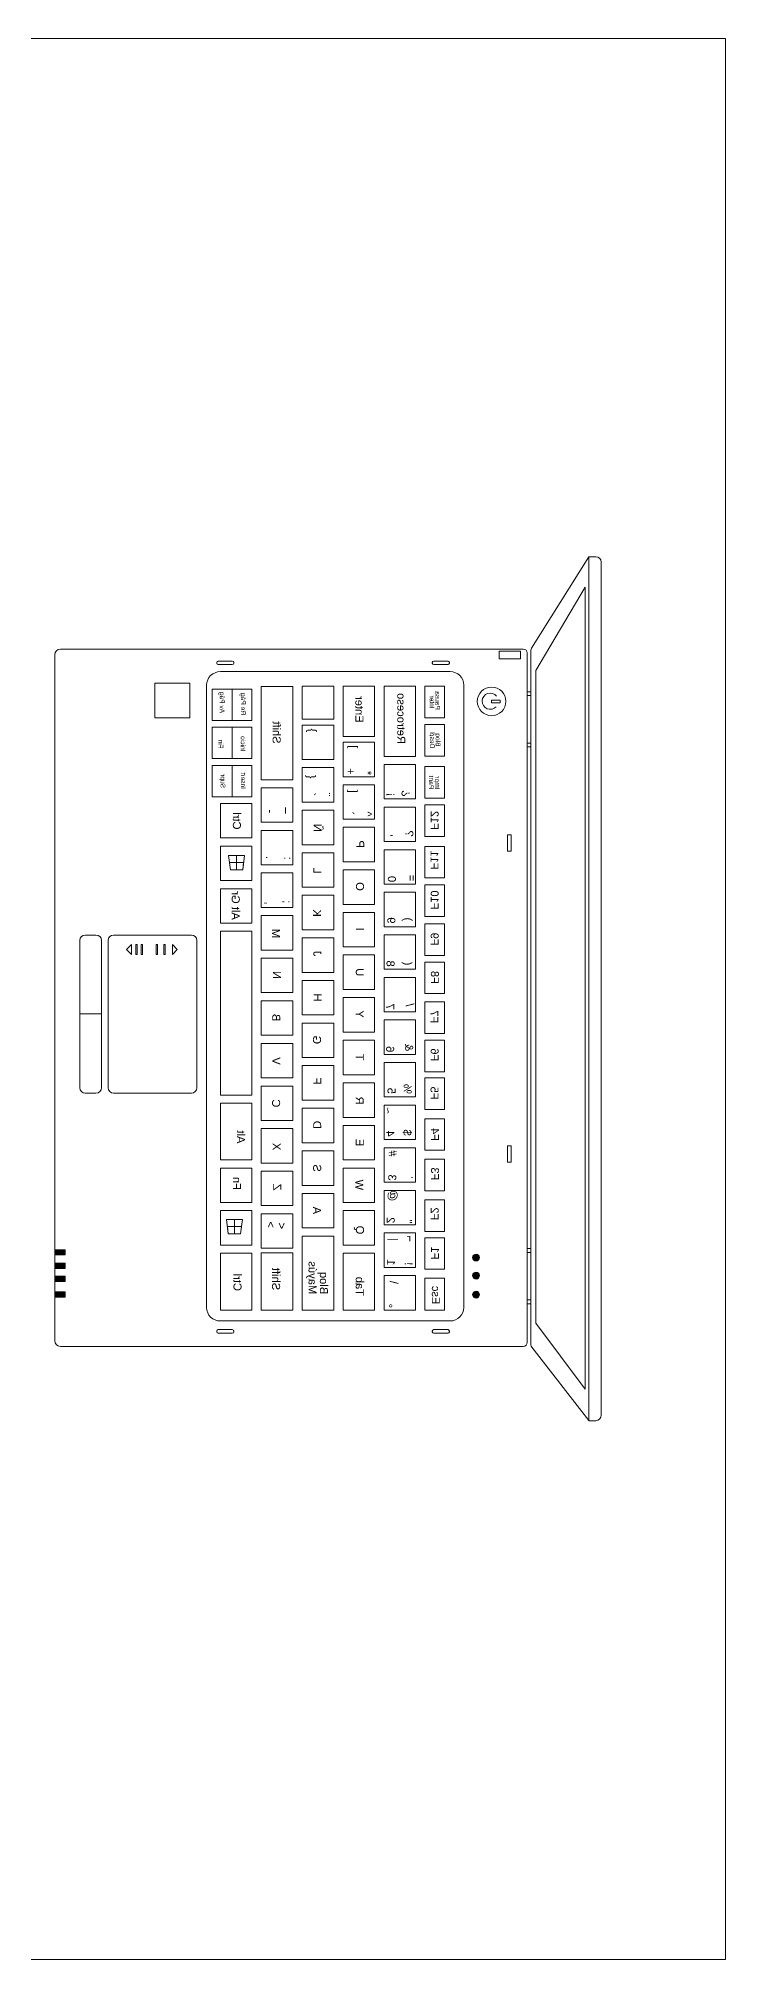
# Model space of a CAD drawing. Header units: metres. Extents: x 28 to 239, y -1 to 113.
# Drawn here: x 73.005 to 73.363, y 88.859 to 89.859 of the extents above; entities that cross this region are included whole.
import ezdxf

# ---------------------------------------------------------------- set-up
doc = ezdxf.new("R2010")
doc.units = ezdxf.units.M
doc.layers.add('Equipamiento SR', color=23, linetype='Continuous', lineweight=0)
doc.layers.add('GRAFO 0 BLANCO', color=7, linetype='Continuous', lineweight=0)
doc.layers.add('Mobiliario', color=7, linetype='Continuous', lineweight=0, true_color=0x7f7f7f)
doc.styles.get("Standard").update_dxf_attribs({"font": 'arial.ttf'})

# ---------------------------------------------------------------- blocks, each defined once
blk = doc.blocks.new('A$C25D713F6')
at = {"layer": 'GRAFO 0 BLANCO'}
h = blk.add_hatch(color=8, dxfattribs=at)
h.dxf.hatch_style = 1
h.set_gradient(color1=(0, 63, 255), color2=(0, 191, 255), tint=1, name='INVSPHERICAL')
edge = h.paths.add_edge_path()
edge.add_arc((0.0656, 0.2193), 0.00177, 0, 360)
h = blk.add_hatch(color=8, dxfattribs=at)
h.dxf.hatch_style = 1
h.set_gradient(color1=(255, 0, 0), color2=(255, 0, 127), tint=1, name='INVSPHERICAL')
edge = h.paths.add_edge_path()
edge.add_arc((0.0755, 0.2193), 0.00177, 0, 360)
h = blk.add_hatch(color=8, dxfattribs=at)
h.dxf.hatch_style = 1
h.set_gradient(color1=(255, 255, 127), color2=(191, 255, 0), tint=1, name='INVSPHERICAL')
edge = h.paths.add_edge_path()
edge.add_arc((0.0849, 0.2193), 0.00177, 0, 360)
h = blk.add_hatch(color=8, dxfattribs=at)
h.dxf.hatch_style = 1
h.set_gradient(color1=(255, 255, 0), color2=(127, 255, 0), tint=1, name='INVSPHERICAL')
h.paths.add_polyline_path([(0.0643, 0), (0.067, 0), (0.067, 0.0054), (0.0643, 0.0054)])
h = blk.add_hatch(color=8, dxfattribs=at)
h.dxf.hatch_style = 1
h.set_gradient(color1=(255, 255, 0), color2=(127, 255, 0), tint=1, name='INVSPHERICAL')
h.paths.add_polyline_path([(0.0724, 0), (0.0752, 0), (0.0752, 0.0054), (0.0724, 0.0054)])
h = blk.add_hatch(color=8, dxfattribs=at)
h.dxf.hatch_style = 1
h.set_gradient(color1=(255, 255, 0), color2=(127, 255, 0), tint=1, name='INVSPHERICAL')
h.paths.add_polyline_path([(0.0793, 0), (0.082, 0), (0.082, 0.0054), (0.0793, 0.0054)])
h = blk.add_hatch(color=8, dxfattribs=at)
h.dxf.hatch_style = 1
h.set_gradient(color1=(255, 255, 0), color2=(127, 255, 0), tint=1, name='INVSPHERICAL')
h.paths.add_polyline_path([(0.0863, 0), (0.089, 0), (0.089, 0.0054), (0.0863, 0.0054)])
at = {"layer": 'GRAFO 0 BLANCO', "color": 8}
for points in [[(0.4497, 0.2781), (0, 0.2781), (0, 0.2816, -0.41421), (0.0029, 0.2845), (0.4469, 0.2845, -0.41421), (0.4497, 0.2816)], [(0.0394, 0.2479), (0.401, 0.2479, 0.14104), (0.4021, 0.2482), (0.4497, 0.2781), (0.0001, 0.2781), (0.0382, 0.2483, 0.16753)], [(0.0416, 0), (0.3987, 0, 0.41421), (0.4016, 0.0029), (0.4016, 0.2439, 0.41421), (0.3996, 0.2459), (0.0407, 0.2459, 0.41421), (0.0387, 0.2439), (0.0387, 0.0029, 0.41421)], [(0.059, 0.079), (0.3828, 0.079, 0.41421), (0.3899, 0.0862), (0.3899, 0.2058, 0.41421), (0.3828, 0.2129), (0.059, 0.2129, 0.41421), (0.0519, 0.2058), (0.0519, 0.0862, 0.41421)], [(0.0463, 0.1965), (0.0466, 0.1965, 0.41421), (0.0474, 0.1973), (0.0474, 0.2047, 0.41421), (0.0466, 0.2054), (0.0463, 0.2054, 0.41421), (0.0456, 0.2047), (0.0456, 0.1973, 0.41421)], [(0.3943, 0.1965), (0.3946, 0.1965, 0.41421), (0.3954, 0.1973), (0.3954, 0.2047, 0.41421), (0.3946, 0.2054), (0.3943, 0.2054, 0.41421), (0.3936, 0.2047), (0.3936, 0.1973, 0.41421)], [(0.0463, 0.0843), (0.0466, 0.0843, 0.41421), (0.0474, 0.0851), (0.0474, 0.0924, 0.41421), (0.0466, 0.0932), (0.0463, 0.0932, 0.41421), (0.0456, 0.0924), (0.0456, 0.0851, 0.41421)], [(0.3943, 0.0843), (0.3946, 0.0843, 0.41421), (0.3954, 0.0851), (0.3954, 0.0924, 0.41421), (0.3946, 0.0932), (0.3943, 0.0932, 0.41421), (0.3936, 0.0924), (0.3936, 0.0851, 0.41421)], [(0.1733, 0.0278), (0.25, 0.0278, 0.41421), (0.2528, 0.0306), (0.2528, 0.0711, 0.41421), (0.25, 0.0739), (0.1733, 0.0739, 0.41421), (0.1705, 0.0711), (0.1705, 0.0306, 0.41421)], [(0.1733, 0.013), (0.2117, 0.013), (0.2117, 0.0243), (0.1733, 0.0243, 0.41421), (0.1705, 0.0214), (0.1705, 0.0158, 0.41421)], [(0.2117, 0.013), (0.25, 0.013, 0.41421), (0.2528, 0.0158), (0.2528, 0.0214, 0.41421), (0.25, 0.0243), (0.2117, 0.0243)]]:
    blk.add_lwpolyline(points, format="xyb", close=True, dxfattribs=at)
for points in [[(0.0507, 0.2504), (0.3904, 0.2504), (0.4339, 0.2761), (0.0164, 0.2761)], [(0.0609, 0.2479), (0.0896, 0.2479), (0.0896, 0.2459), (0.0609, 0.2459)], [(0.0609, 0.2479), (0.0629, 0.2479), (0.0629, 0.2459), (0.0609, 0.2459)], [(0.0896, 0.2479), (0.0876, 0.2479), (0.0876, 0.2459), (0.0896, 0.2459)], [(0.3794, 0.2479), (0.3507, 0.2479), (0.3507, 0.2459), (0.3794, 0.2459)], [(0.3507, 0.2479), (0.3527, 0.2479), (0.3527, 0.2459), (0.3507, 0.2459)], [(0.3794, 0.2479), (0.3774, 0.2479), (0.3774, 0.2459), (0.3794, 0.2459)], [(0.3966, 0.2424), (0.4006, 0.2424), (0.4006, 0.2313), (0.3966, 0.2313)], [(0.1346, 0.2357), (0.143, 0.2357), (0.143, 0.2375), (0.1346, 0.2375)], [(0.2965, 0.2357), (0.305, 0.2357), (0.305, 0.2375), (0.2965, 0.2375)], [(0.3736, 0.2273), (0.3751, 0.2273), (0.3751, 0.2318), (0.3736, 0.2318)], [(0.0576, 0.2028), (0.0741, 0.2028), (0.0741, 0.1926), (0.0576, 0.1926)], [(0.0788, 0.2028), (0.0952, 0.2028), (0.0952, 0.1926), (0.0788, 0.1926)], [(0.0985, 0.2028), (0.1149, 0.2028), (0.1149, 0.1926), (0.0985, 0.1926)], [(0.1196, 0.2028), (0.1361, 0.2028), (0.1361, 0.1926), (0.1196, 0.1926)], [(0.1408, 0.2028), (0.1572, 0.2028), (0.1572, 0.1926), (0.1408, 0.1926)], [(0.1619, 0.2028), (0.1784, 0.2028), (0.1784, 0.1926), (0.1619, 0.1926)], [(0.1816, 0.2028), (0.198, 0.2028), (0.198, 0.1926), (0.1816, 0.1926)], [(0.2016, 0.2028), (0.218, 0.2028), (0.218, 0.1926), (0.2016, 0.1926)], [(0.2223, 0.2028), (0.2387, 0.2028), (0.2387, 0.1926), (0.2223, 0.1926)], [(0.2422, 0.2028), (0.2587, 0.2028), (0.2587, 0.1926), (0.2422, 0.1926)], [(0.2625, 0.2028), (0.279, 0.2028), (0.279, 0.1926), (0.2625, 0.1926)], [(0.2825, 0.2028), (0.2989, 0.2028), (0.2989, 0.1926), (0.2825, 0.1926)], [(0.3041, 0.2028), (0.3205, 0.2028), (0.3205, 0.1926), (0.3041, 0.1926)], [(0.324, 0.2028), (0.3405, 0.2028), (0.3405, 0.1926), (0.324, 0.1926)], [(0.3459, 0.2028), (0.3624, 0.2028), (0.3624, 0.1926), (0.3459, 0.1926)], [(0.3659, 0.2028), (0.3824, 0.2028), (0.3824, 0.1926), (0.3659, 0.1926)], [(0.0576, 0.1877), (0.0756, 0.1877), (0.0756, 0.1714), (0.0576, 0.1714)], [(0.0798, 0.1877), (0.0978, 0.1877), (0.0978, 0.1714), (0.0798, 0.1714)], [(0.102, 0.1877), (0.1199, 0.1877), (0.1199, 0.1714), (0.102, 0.1714)], [(0.1241, 0.1877), (0.1421, 0.1877), (0.1421, 0.1714), (0.1241, 0.1714)], [(0.1463, 0.1877), (0.1642, 0.1877), (0.1642, 0.1714), (0.1463, 0.1714)], [(0.1685, 0.1877), (0.1864, 0.1877), (0.1864, 0.1714), (0.1685, 0.1714)], [(0.1906, 0.1877), (0.2086, 0.1877), (0.2086, 0.1714), (0.1906, 0.1714)], [(0.2128, 0.1877), (0.2307, 0.1877), (0.2307, 0.1714), (0.2128, 0.1714)], [(0.235, 0.1877), (0.2529, 0.1877), (0.2529, 0.1714), (0.235, 0.1714)], [(0.2571, 0.1877), (0.2751, 0.1877), (0.2751, 0.1714), (0.2571, 0.1714)], [(0.2793, 0.1877), (0.2972, 0.1877), (0.2972, 0.1714), (0.2793, 0.1714)], [(0.3015, 0.1877), (0.3194, 0.1877), (0.3194, 0.1714), (0.3015, 0.1714)], [(0.3236, 0.1877), (0.3416, 0.1877), (0.3416, 0.1714), (0.3236, 0.1714)], [(0.3458, 0.1877), (0.3824, 0.1877), (0.3824, 0.1714), (0.3458, 0.1714)], [(0.0575, 0.1665), (0.0872, 0.1665), (0.0872, 0.1501), (0.0575, 0.1501)], [(0.0914, 0.1665), (0.1094, 0.1665), (0.1094, 0.1501), (0.0914, 0.1501)], [(0.1136, 0.1665), (0.1315, 0.1665), (0.1315, 0.1501), (0.1136, 0.1501)], [(0.1358, 0.1665), (0.1537, 0.1665), (0.1537, 0.1501), (0.1358, 0.1501)], [(0.1579, 0.1665), (0.1759, 0.1665), (0.1759, 0.1501), (0.1579, 0.1501)], [(0.1801, 0.1665), (0.198, 0.1665), (0.198, 0.1501), (0.1801, 0.1501)], [(0.2022, 0.1665), (0.2202, 0.1665), (0.2202, 0.1501), (0.2022, 0.1501)], [(0.2244, 0.1665), (0.2424, 0.1665), (0.2424, 0.1501), (0.2244, 0.1501)], [(0.2466, 0.1665), (0.2645, 0.1665), (0.2645, 0.1501), (0.2466, 0.1501)], [(0.2687, 0.1665), (0.2867, 0.1665), (0.2867, 0.1501), (0.2687, 0.1501)], [(0.2909, 0.1665), (0.3089, 0.1665), (0.3089, 0.1501), (0.2909, 0.1501)], [(0.3131, 0.1665), (0.331, 0.1665), (0.331, 0.1501), (0.3131, 0.1501)], [(0.3352, 0.1665), (0.3532, 0.1665), (0.3532, 0.1501), (0.3352, 0.1501)], [(0.3561, 0.1665), (0.3824, 0.1665), (0.3824, 0.1501), (0.3561, 0.1501)], [(0.0575, 0.1452), (0.0961, 0.1452), (0.0961, 0.1288), (0.0575, 0.1288)], [(0.1003, 0.1452), (0.1183, 0.1452), (0.1183, 0.1288), (0.1003, 0.1288)], [(0.1225, 0.1452), (0.1405, 0.1452), (0.1405, 0.1288), (0.1225, 0.1288)], [(0.1447, 0.1452), (0.1626, 0.1452), (0.1626, 0.1288), (0.1447, 0.1288)], [(0.1668, 0.1452), (0.1848, 0.1452), (0.1848, 0.1288), (0.1668, 0.1288)], [(0.189, 0.1452), (0.207, 0.1452), (0.207, 0.1288), (0.189, 0.1288)], [(0.2112, 0.1452), (0.2291, 0.1452), (0.2291, 0.1288), (0.2112, 0.1288)], [(0.2333, 0.1452), (0.2513, 0.1452), (0.2513, 0.1288), (0.2333, 0.1288)], [(0.2555, 0.1452), (0.2735, 0.1452), (0.2735, 0.1288), (0.2555, 0.1288)], [(0.2777, 0.1452), (0.2956, 0.1452), (0.2956, 0.1288), (0.2777, 0.1288)], [(0.2998, 0.1452), (0.3178, 0.1452), (0.3178, 0.1288), (0.2998, 0.1288)], [(0.322, 0.1452), (0.34, 0.1452), (0.34, 0.1288), (0.322, 0.1288)], [(0.3442, 0.1452), (0.3621, 0.1452), (0.3621, 0.1288), (0.3442, 0.1288)], [(0.3652, 0.1452), (0.3823, 0.1452), (0.3823, 0.1288), (0.3652, 0.1288)], [(0.0575, 0.1239), (0.0874, 0.1239), (0.0874, 0.1075), (0.0575, 0.1075)], [(0.0898, 0.1239), (0.1077, 0.1239), (0.1077, 0.1075), (0.0898, 0.1075)], [(0.112, 0.1239), (0.1299, 0.1239), (0.1299, 0.1075), (0.112, 0.1075)], [(0.1341, 0.1239), (0.1521, 0.1239), (0.1521, 0.1075), (0.1341, 0.1075)], [(0.1563, 0.1239), (0.1742, 0.1239), (0.1742, 0.1075), (0.1563, 0.1075)], [(0.1785, 0.1239), (0.1964, 0.1239), (0.1964, 0.1075), (0.1785, 0.1075)], [(0.2006, 0.1239), (0.2186, 0.1239), (0.2186, 0.1075), (0.2006, 0.1075)], [(0.2228, 0.1239), (0.2407, 0.1239), (0.2407, 0.1075), (0.2228, 0.1075)], [(0.245, 0.1239), (0.2629, 0.1239), (0.2629, 0.1075), (0.245, 0.1075)], [(0.2671, 0.1239), (0.2851, 0.1239), (0.2851, 0.1075), (0.2671, 0.1075)], [(0.2893, 0.1239), (0.3072, 0.1239), (0.3072, 0.1075), (0.2893, 0.1075)], [(0.3115, 0.1239), (0.3294, 0.1239), (0.3294, 0.1075), (0.3115, 0.1075)], [(0.3336, 0.1239), (0.3822, 0.1239), (0.3822, 0.1075), (0.3336, 0.1075)], [(0.0575, 0.1026), (0.0872, 0.1026), (0.0872, 0.0862), (0.0575, 0.0862)], [(0.0914, 0.1026), (0.1094, 0.1026), (0.1094, 0.0862), (0.0914, 0.0862)], [(0.1136, 0.1026), (0.1315, 0.1026), (0.1315, 0.0862), (0.1136, 0.0862)], [(0.1358, 0.1026), (0.1653, 0.1026), (0.1653, 0.0862), (0.1358, 0.0862)], [(0.1695, 0.1026), (0.2548, 0.1026), (0.2548, 0.0862), (0.1695, 0.0862)], [(0.259, 0.1026), (0.2769, 0.1026), (0.2769, 0.0862), (0.259, 0.0862)], [(0.2811, 0.1026), (0.2991, 0.1026), (0.2991, 0.0862), (0.2811, 0.0862)], [(0.3033, 0.1026), (0.3213, 0.1026), (0.3213, 0.0862), (0.3033, 0.0862)], [(0.3411, 0.0923), (0.3247, 0.0923), (0.3247, 0.1026), (0.3411, 0.1026)], [(0.361, 0.0923), (0.3446, 0.0923), (0.3446, 0.1026), (0.361, 0.1026)], [(0.3808, 0.0923), (0.3644, 0.0923), (0.3644, 0.1026), (0.3808, 0.1026)], [(0.0973, 0.0903), (0.1047, 0.0894), (0.1047, 0.0977), (0.0973, 0.0967)], [(0.0973, 0.0903), (0.101, 0.0899), (0.101, 0.0972), (0.0973, 0.0967)], [(0.0973, 0.0903), (0.1047, 0.0894), (0.1047, 0.0935), (0.0973, 0.0935)], [(0.2868, 0.0914), (0.2942, 0.0905), (0.2942, 0.0988), (0.2868, 0.0978)], [(0.2868, 0.0914), (0.2905, 0.091), (0.2905, 0.0983), (0.2868, 0.0978)], [(0.2868, 0.0914), (0.2942, 0.0905), (0.2942, 0.0946), (0.2868, 0.0946)], [(0.3247, 0.0923), (0.3411, 0.0923), (0.3411, 0.0819), (0.3247, 0.0819)], [(0.3446, 0.0923), (0.361, 0.0923), (0.361, 0.0819), (0.3446, 0.0819)], [(0.3644, 0.0923), (0.3808, 0.0923), (0.3808, 0.0819), (0.3644, 0.0819)], [(0.3839, 0.0702), (0.3658, 0.0702), (0.3658, 0.0521), (0.3839, 0.0521)], [(0.2427, 0.0575), (0.2478, 0.0575), (0.2478, 0.0568), (0.2427, 0.0568)], [(0.2427, 0.0534), (0.2478, 0.0534), (0.2478, 0.0527), (0.2427, 0.0527)], [(0.2427, 0.0457), (0.2478, 0.0457), (0.2478, 0.045), (0.2427, 0.045)], [(0.2427, 0.0428), (0.2478, 0.0428), (0.2478, 0.0421), (0.2427, 0.0421)], [(0.0643, 0), (0.067, 0), (0.067, 0.0054), (0.0643, 0.0054)], [(0.0724, 0), (0.0752, 0), (0.0752, 0.0054), (0.0724, 0.0054)], [(0.0793, 0), (0.082, 0), (0.082, 0.0054), (0.0793, 0.0054)], [(0.0863, 0), (0.089, 0), (0.089, 0.0054), (0.0863, 0.0054)]]:
    blk.add_lwpolyline(points, close=True, dxfattribs=at)
for points in [[(0.2427, 0.0612), (0.2453, 0.0637), (0.2478, 0.0612), (0.2427, 0.0612)], [(0.2427, 0.0399), (0.2453, 0.0373), (0.2478, 0.0399), (0.2427, 0.0399)]]:
    blk.add_lwpolyline(points, dxfattribs=at)
for centre, radius in [((0.3744, 0.2274), 0.00745), ((0.0656, 0.2193), 0.00177), ((0.0755, 0.2193), 0.00177), ((0.0849, 0.2193), 0.00177)]:
    blk.add_circle(centre, radius, dxfattribs=at)
blk.add_arc((0.3745, 0.2267), 0.00424, 132.7517, 50.8259, dxfattribs=at)
for s, height, p in [('Esc', 0.00411, (0.0606, 0.1963)), ('F1', 0.00411, (0.0839, 0.1959)), ('F3', 0.00411, (0.1251, 0.1959)), ('Impr', 0.00246, (0.3285, 0.1979)), ('Bloq', 0.00246, (0.3509, 0.1983)), ('Pausa', 0.00246, (0.37, 0.1981)), ('F2', 0.00411, (0.1043, 0.1957)), ('F4', 0.00411, (0.1456, 0.1959)), ('F5', 0.00411, (0.1672, 0.1956)), ('F6', 0.00411, (0.1871, 0.1957)), ('F7', 0.00411, (0.2069, 0.1955)), ('F8', 0.00411, (0.2274, 0.1958)), ('F9', 0.00411, (0.2473, 0.1957)), ('F10', 0.00411, (0.2661, 0.1957)), ('F11', 0.00411, (0.2869, 0.1956)), ('F12', 0.00411, (0.3075, 0.1957)), ('Pant', 0.00246, (0.3287, 0.1948)), ('Despl', 0.00246, (0.35, 0.1953)), ('Inter', 0.00246, (0.3706, 0.1952)), ('!', 0.00417, (0.0809, 0.1822)), ('¬', 0.00417, (0.0931, 0.1828)), ('"', 0.00417, (0.1027, 0.1818)), ('.', 0.00417, (0.1258, 0.1856)), ('$', 0.00417, (0.1483, 0.1815)), ('%%%', 0.00417, (0.1701, 0.1816)), ('&', 0.00417, (0.1923, 0.1824)), ('/', 0.00417, (0.2156, 0.1827)), ('(', 0.00417, (0.237, 0.1818)), (')', 0.00417, (0.26, 0.1819)), ('=', 0.00417, (0.2808, 0.1838)), ('?', 0.00417, (0.3039, 0.1825)), ('¿', 0.00417, (0.3248, 0.1815)), ('Retroceso', 0.00417, (0.3522, 0.1783)), ('°', 0.00411, (0.0586, 0.1715)), ('\\', 0.00417, (0.0712, 0.1744)), ('1', 0.00417, (0.0808, 0.1729)), ('|', 0.00411, (0.0935, 0.1743)), ('2', 0.00417, (0.1027, 0.1728)), ('@', 0.00417, (0.1142, 0.1741)), ('3', 0.00417, (0.1249, 0.1736)), ('#', 0.00417, (0.1375, 0.1738)), ('4', 0.00417, (0.1478, 0.1726)), ('~ ', 0.00417, (0.1598, 0.1714)), ('5', 0.00417, (0.1701, 0.1732)), ('6', 0.00417, (0.1917, 0.1725)), ('7', 0.00417, (0.2139, 0.1725)), ('8', 0.00417, (0.2363, 0.1727)), ('9', 0.00417, (0.2588, 0.1731)), ('0', 0.00417, (0.2803, 0.1734)), ("'", 0.00417, (0.3041, 0.1717)), ('¡', 0.00417, (0.3249, 0.1736)), ('Tab', 0.00417, (0.0649, 0.1567)), ('Q', 0.00417, (0.097, 0.1568)), ('W', 0.00417, (0.12, 0.1565)), ('E', 0.00417, (0.1428, 0.1567)), ('R', 0.00417, (0.1645, 0.1566)), ('T', 0.00417, (0.1875, 0.1567)), ('Y', 0.00417, (0.2097, 0.1567)), ('U', 0.00417, (0.2313, 0.1567)), ('I', 0.00417, (0.2551, 0.1568)), ('O', 0.00417, (0.2758, 0.1568)), ('P', 0.00417, (0.2982, 0.1569)), ('^ ', 0.00417, (0.3144, 0.1608)), ('*', 0.00417, (0.336, 0.1608)), ('Enter', 0.00417, (0.3633, 0.1565)), ('`', 0.00417, (0.3153, 0.1514)), ('[ ', 0.00417, (0.3268, 0.1533)), ('+', 0.00417, (0.3363, 0.152)), (']', 0.00417, (0.35, 0.1535)), ('Bloq', 0.00417, (0.0658, 0.138)), ('¨', 0.00417, (0.325, 0.1391)), ('Mayús', 0.00417, (0.0658, 0.1321)), ('A', 0.00417, (0.1075, 0.1344)), ('S', 0.00417, (0.1295, 0.1345)), ('D', 0.00417, (0.1519, 0.1345)), ('F', 0.00417, (0.175, 0.1345)), ('G', 0.00417, (0.196, 0.1344)), ('H', 0.00417, (0.2182, 0.1348)), ('J', 0.00417, (0.2417, 0.1346)), ('K', 0.00417, (0.2623, 0.1344)), ('L', 0.00417, (0.2847, 0.1346)), ('Ñ', 0.00417, (0.3065, 0.1347)), ('´', 0.00417, (0.3253, 0.1314)), ('{', 0.00417, (0.3342, 0.1316)), ('}', 0.00417, (0.3584, 0.1321)), (';', 0.00417, (0.2692, 0.1189)), (':', 0.00417, (0.292, 0.1194)), ('_', 0.00417, (0.316, 0.1211)), ('Shift', 0.00417, (0.0679, 0.1131)), ('<', 0.00417, (0.0997, 0.1161)), ('>', 0.00417, (0.1003, 0.1104)), ('Z', 0.00417, (0.1198, 0.1137)), ('X', 0.00417, (0.1407, 0.1134)), ('C', 0.00417, (0.1631, 0.1131)), ('V', 0.00417, (0.1853, 0.1132)), ('B', 0.00417, (0.2079, 0.1132)), ('N', 0.00417, (0.2299, 0.1135)), ('M', 0.00417, (0.2512, 0.113)), (',', 0.00417, (0.2686, 0.1097)), ('.', 0.00417, (0.2923, 0.1099)), ('-', 0.00417, (0.3162, 0.1102)), ('Shift', 0.00417, (0.3524, 0.1134)), ('Ctrl', 0.00417, (0.0675, 0.093)), ('Fn', 0.00417, (0.1201, 0.0927)), ('Alt', 0.00417, (0.1443, 0.0948)), ('Alt Gr', 0.00417, (0.2607, 0.0921)), ('Ctrl', 0.00417, (0.3077, 0.0927)), ('Insert', 0.00246, (0.3288, 0.0969)), ('Inicio ', 0.00246, (0.3483, 0.0968)), ('Re Pág', 0.00246, (0.3673, 0.0969)), ('Supr', 0.00246, (0.3293, 0.0863)), ('Fin', 0.00246, (0.3498, 0.0852)), ('Av Pág', 0.00246, (0.3683, 0.0859))]:
    blk.add_text(s, height=height, dxfattribs=at).set_placement(p)

msp = doc.modelspace()

# ---------------------------------------------------------------- linework, layer by layer
at = {"layer": 'Equipamiento SR'}
msp.add_lwpolyline([(73.3631, 89.8592), (73.3631, 88.8592), (72.8631, 88.8592), (72.8631, 89.8592), (73.3631, 89.8592)], dxfattribs=at)
at = {"layer": 'Mobiliario', "lineweight": 0}
msp.add_line((73.3631, 89.8092), (73.3631, 88.9092), dxfattribs=at)

# ---------------------------------------------------------------- block references
at = {"layer": 'Equipamiento SR', "xscale": -1, "rotation": 270}
msp.add_blockref('A$C25D713F6', (73.0139, 89.1397), dxfattribs=at)

doc.saveas('drawing.dxf')
